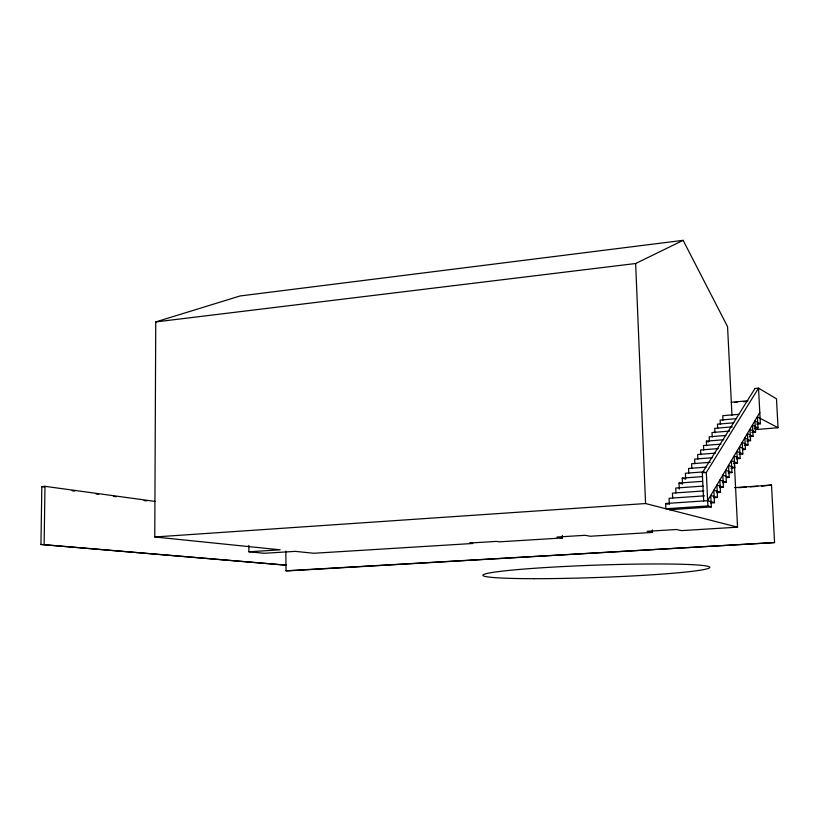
<?xml version="1.0" encoding="UTF-8"?>
<svg xmlns="http://www.w3.org/2000/svg" width="819" height="819" viewBox="0 0 819 819"><rect width="100%" height="100%" fill="white"/><g stroke="black" fill="none" stroke-linecap="round" stroke-linejoin="round"><path stroke-width="1.23" d="M248.874 545.393L248.894 551.791L280.19 549.815L154.771 536.977L155.743 321.928L240.08 295.966L683.128 240.336L727.559 326.658L731.971 415.264M40.95 544.471L286.435 565.192L40.95 544.471L41.83 486.599L44.984 486.332L155.17 501.423M44.124 544.256L44.984 486.332M754.872 388.482L758.527 388.155L760.39 423.781L754.964 421.007L755.548 432.115L749.979 429.402L750.562 440.663L744.86 438.032L745.444 449.467L739.588 446.908L740.171 458.517L734.152 456.04L734.745 467.833L728.572 465.448L729.156 477.426L722.819 475.143L723.402 487.305L716.881 485.124L717.485 497.481L710.769 495.413L711.322 506.941L707.892 505.958L665.878 508.763L665.652 503.521L707.647 500.675L759.807 412.51M707.892 505.958L706.316 472.491L758.527 388.155L776.484 398.812L778.05 427.733L755.149 429.617M703.644 500.952L702.323 472.788L755.005 388.472M155.743 321.928L635.646 263.513L683.128 240.336M285.862 551.095L286.005 570.792L287.356 570.904L774.569 542.567L771.508 485.063L761.557 486.077M731.347 402.252L747.921 400.778M734.53 402.528L737.069 402.303M743.427 401.74L747.245 401.402M738.83 414.322L722.757 415.704L722.982 420.301M736.291 418.693L720.136 420.075L720.341 424.447M733.711 422.799L717.454 424.17L717.669 428.572M756.684 424.099L760.39 423.781M732.36 426.853L714.741 428.327L714.956 432.76M754.258 428.224L757.984 427.917L757.411 416.891L778.05 427.733M729.719 431.07L711.998 432.534L712.202 437.008M751.791 432.422L755.548 432.115M725.777 435.452L709.203 436.814L709.418 441.308M749.293 436.67L753.07 436.363L752.497 425.174L757.984 427.917M706.592 445.679L706.377 441.144L723.75 439.731M746.764 440.97L750.562 440.663M720.996 444.133L703.511 445.536L703.726 450.102M744.317 445.331L748.023 445.034L747.44 433.681L753.07 436.363M718.202 448.597L700.603 449.989L700.818 454.596M742.956 449.662L745.444 449.467M715.376 453.122L697.655 454.504L697.87 459.142M739.066 454.248L742.823 453.961L742.239 442.434L748.023 445.034M712.499 457.719L694.655 459.09L694.87 463.769M736.394 458.804L740.171 458.517M710.257 462.325L691.625 463.738L691.84 468.448M733.67 463.431L737.479 463.144L736.885 451.443L742.823 453.961M706.05 467.147L688.544 468.458L688.759 473.208M730.917 468.12L734.745 467.833M704.309 471.846L685.421 473.249L685.687 479.228M702.323 472.788L706.316 472.491M728.245 472.87L731.971 472.594L731.387 460.708L737.479 463.144M682.514 484.131L682.247 478.101L702.528 476.617M726.658 477.61L729.156 477.426M679.299 489.117L679.023 483.036L702.548 481.337M722.522 482.596L726.31 482.33L725.716 470.26L731.971 472.594M703.173 486.097L675.757 488.042L675.972 492.946M719.604 487.571L723.402 487.305M734.52 487.663L771.508 485.063M738.584 487.684L746.242 487.151M750.071 486.885L757.729 486.343M703.818 490.929L672.44 493.13L672.655 498.065M716.748 492.618L720.464 492.352L719.87 480.088L726.31 482.33M704.453 495.843L669.072 498.29L669.348 504.504M713.738 497.737L717.485 497.481M154.771 536.977L645.567 503.542L737.55 527.17L734.336 462.653M710.677 502.948L714.444 502.692L713.851 490.223L720.464 492.352M669.573 509.715L711.322 506.941M562.346 535.442L562.428 537.95L499.498 541.83L496.447 541.39L469.635 543.038L472.778 543.478L313.851 553.265L295.229 551.361L264.332 553.286L248.894 551.791M652.364 529.913L652.467 532.411L590.274 536.24L585.032 535.309L556.992 537.039L562.428 537.95M737.55 527.17L681.449 530.62L676.402 529.504L647.153 531.316L652.467 532.411M286.005 570.792L774.569 542.567M41.83 486.599L44.349 486.936M72.133 490.724L74.662 491.072M96.13 494L98.659 494.338M113.81 496.406L116.339 496.754M144.124 500.542L146.652 500.88M665.652 503.521L668.109 504.176M707.647 500.675L714.444 502.692M679.023 483.036L681.357 483.773M682.247 478.101L684.541 478.849M706.377 441.144L708.445 442.004M635.646 263.513L645.567 503.542M534.213 578.685A113.544 6.204 -2 0 0 709.52 567.823A113.544 6.204 -2 0 0 544.891 567.587A113.544 6.204 -2 0 0 534.213 578.685"/></g></svg>
